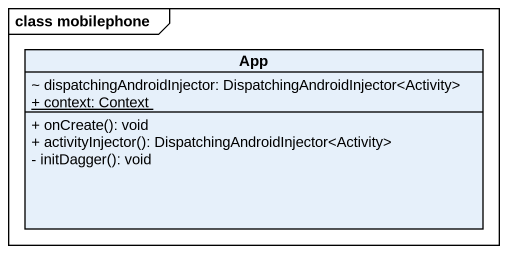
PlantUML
@startuml
mainframe class mobilephone
hide circle
hide empty members
skinparam classAttributeIconSize 0
class App {
  ~ dispatchingAndroidInjector: DispatchingAndroidInjector<Activity>
  {static} + context: Context
  + onCreate(): void
  + activityInjector(): DispatchingAndroidInjector<Activity>
  - initDagger(): void
}
@enduml
